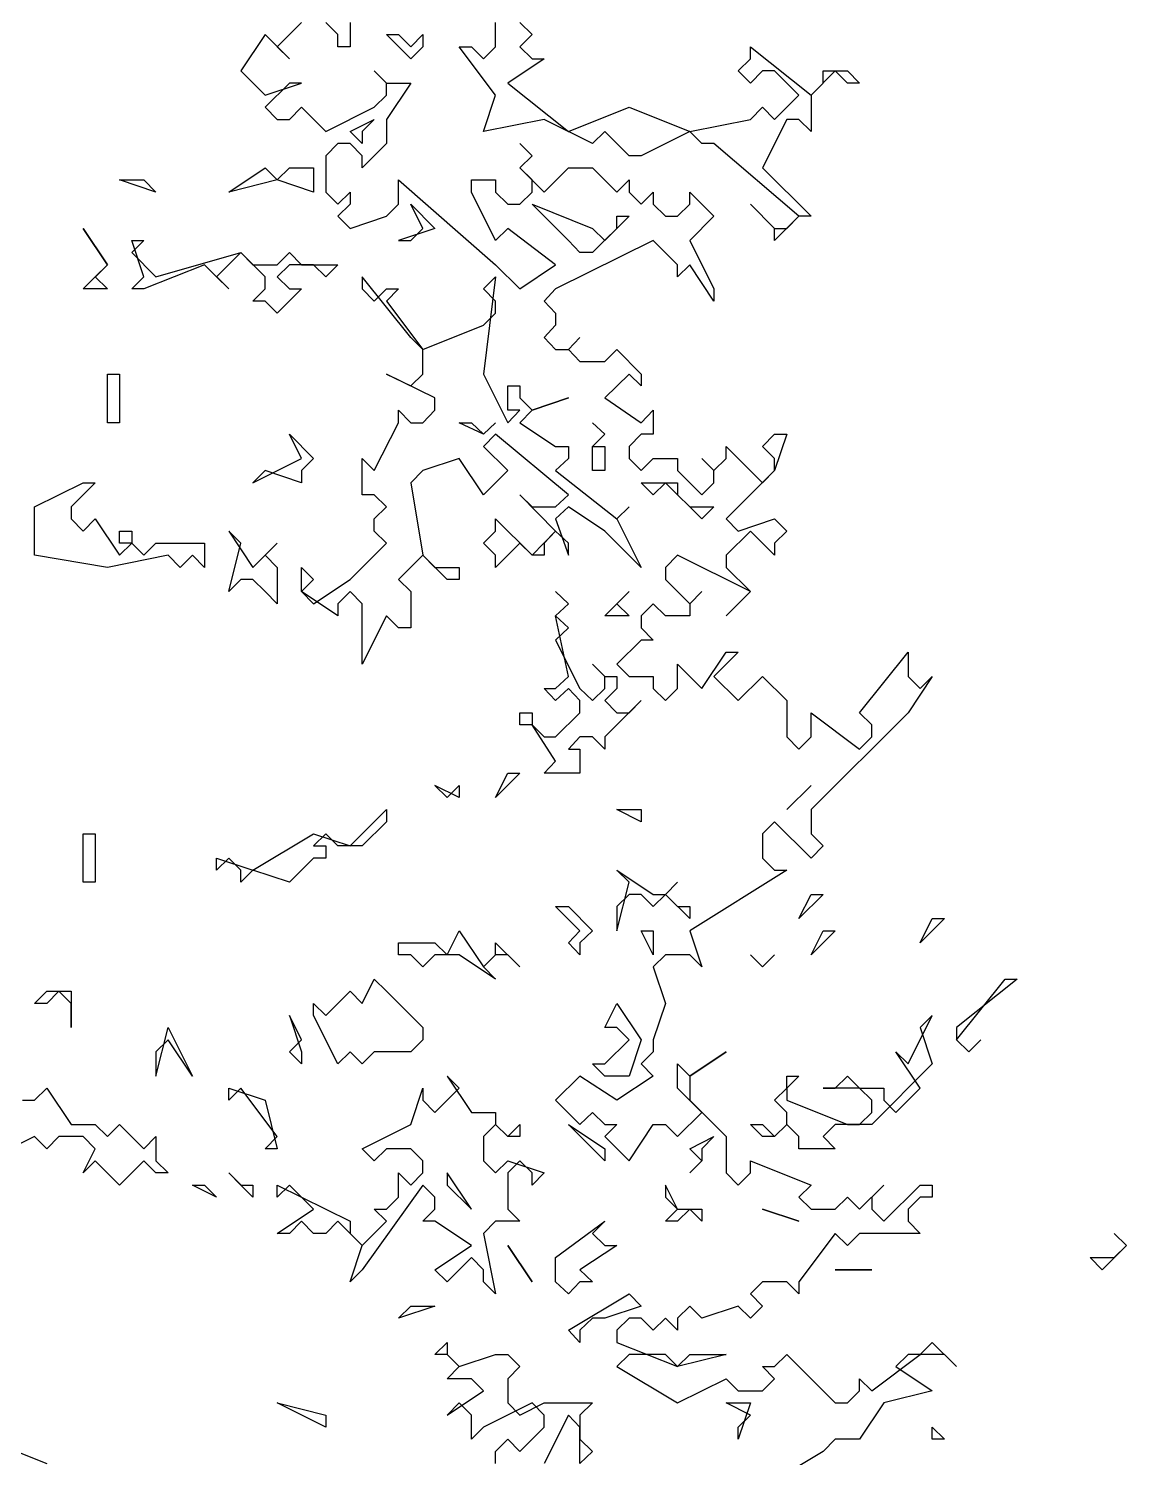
# Model space of a CAD drawing. Header units: millimetres. Extents: x 3633 to 4629, y 3430 to 3787.
# Drawn here: x 4034.09 to 4038.53, y 3479.01 to 3484.79 of the extents above; entities that cross this region are included whole.
import ezdxf

# ---------------------------------------------------------------- set-up
doc = ezdxf.new("R2010")
doc.units = ezdxf.units.MM

# ---------------------------------------------------------------- blocks, each defined once
blk = doc.blocks.new('Pine 3 Elev_133')
at = {"color": 0}
for p, q in [((454.8, 8663.5), (414.8, 8623.6)), ((514.8, 8643.5), (494.8, 8663.5)), ((534.8, 8663.5), (534.8, 8623.6)), ((774.8, 8623.6), (774.8, 8663.5)), ((814.8, 8663.5), (834.8, 8643.5)), ((394.8, 8643.5), (354.8, 8583.7)), ((434.8, 8603.6), (394.8, 8643.5)), ((414.8, 8623.6), (434.8, 8603.6)), ((514.8, 8623.6), (514.8, 8643.5)), ((534.8, 8623.6), (514.8, 8623.6)), ((634.8, 8603.6), (594.8, 8643.5)), ((594.8, 8643.5), (614.8, 8643.5)), ((614.8, 8643.5), (634.8, 8623.6)), ((634.8, 8623.6), (654.8, 8643.5)), ((654.8, 8623.6), (634.8, 8603.6)), ((654.8, 8643.5), (654.8, 8623.6)), ((774.8, 8543.7), (714.8, 8623.6)), ((714.8, 8623.6), (734.8, 8623.6)), ((734.8, 8623.6), (754.8, 8603.6)), ((754.8, 8603.6), (774.8, 8623.6)), ((834.8, 8643.5), (814.8, 8623.6)), ((814.8, 8623.6), (834.8, 8603.6)), ((1194.8, 8603.6), (1194.8, 8623.6)), ((1194.8, 8623.6), (1294.8, 8543.7)), ((854.8, 8603.6), (794.8, 8563.7)), ((834.8, 8603.6), (854.8, 8603.6)), ((1174.8, 8583.7), (1194.8, 8603.6)), ((354.8, 8583.7), (394.8, 8543.7)), ((594.8, 8563.7), (574.8, 8583.7)), ((574.8, 8583.7), (594.8, 8563.7)), ((1194.8, 8563.7), (1174.8, 8583.7)), ((1214.8, 8583.7), (1194.8, 8563.7)), ((1234.8, 8583.7), (1214.8, 8583.7)), ((1274.8, 8543.7), (1234.8, 8583.7)), ((1334.8, 8583.7), (1294.8, 8543.7)), ((1314.8, 8563.7), (1314.8, 8583.7)), ((1314.8, 8583.7), (1354.8, 8583.7)), ((1354.8, 8563.7), (1334.8, 8583.7)), ((1354.8, 8583.7), (1374.8, 8563.7)), ((394.8, 8543.7), (454.8, 8563.7)), ((434.8, 8563.7), (394.8, 8523.8)), ((454.8, 8563.7), (434.8, 8563.7)), ((594.8, 8543.7), (594.8, 8563.7)), ((594.8, 8563.7), (634.8, 8563.7)), ((634.8, 8563.7), (594.8, 8503.8)), ((794.8, 8563.7), (894.8, 8483.8)), ((1294.8, 8543.7), (1314.8, 8563.7)), ((1374.8, 8563.7), (1354.8, 8563.7)), ((574.8, 8523.8), (594.8, 8543.7)), ((754.8, 8483.8), (774.8, 8543.7)), ((1234.8, 8503.8), (1274.8, 8543.7)), ((1294.8, 8543.7), (1294.8, 8483.8)), ((394.8, 8523.8), (414.8, 8503.8)), ((414.8, 8503.8), (434.8, 8503.8)), ((434.8, 8503.8), (454.8, 8523.8)), ((454.8, 8523.8), (494.8, 8483.8)), ((494.8, 8483.8), (574.8, 8523.8)), ((534.8, 8483.8), (574.8, 8503.8)), ((574.8, 8503.8), (554.8, 8483.8)), ((594.8, 8503.8), (594.8, 8463.9)), ((854.8, 8503.8), (754.8, 8483.8)), ((934.8, 8463.9), (854.8, 8503.8)), ((894.8, 8483.8), (994.8, 8523.8)), ((994.8, 8523.8), (1094.8, 8483.8)), ((1094.8, 8483.8), (1194.8, 8503.8)), ((1194.8, 8503.8), (1214.8, 8523.8)), ((1214.8, 8523.8), (1234.8, 8503.8)), ((1254.8, 8503.8), (1214.8, 8424)), ((1274.8, 8503.8), (1254.8, 8503.8)), ((1294.8, 8483.8), (1274.8, 8503.8)), ((554.8, 8463.9), (534.8, 8483.8)), ((554.8, 8483.8), (554.8, 8463.9)), ((954.8, 8483.8), (934.8, 8463.9)), ((994.8, 8443.9), (954.8, 8483.8)), ((1094.8, 8483.8), (1014.8, 8443.9)), ((1114.8, 8463.9), (1094.8, 8483.8)), ((514.8, 8463.9), (494.8, 8443.9)), ((534.8, 8463.9), (514.8, 8463.9)), ((554.8, 8443.9), (534.8, 8463.9)), ((594.8, 8463.9), (554.8, 8424)), ((834.8, 8443.9), (814.8, 8463.9)), ((814.8, 8463.9), (834.8, 8443.9)), ((1134.8, 8463.9), (1114.8, 8463.9)), ((1274.8, 8344.1), (1134.8, 8463.9)), ((494.8, 8443.9), (494.8, 8384)), ((554.8, 8424), (554.8, 8443.9)), ((814.8, 8424), (834.8, 8443.9)), ((834.8, 8443.9), (814.8, 8424)), ((1014.8, 8443.9), (994.8, 8443.9)), ((334.8, 8384), (394.8, 8424)), ((394.8, 8424), (414.8, 8404)), ((414.8, 8404), (434.8, 8424)), ((434.8, 8424), (474.8, 8424)), ((474.8, 8424), (474.8, 8384)), ((834.8, 8404), (814.8, 8424)), ((814.8, 8424), (854.8, 8384)), ((854.8, 8384), (894.8, 8424)), ((894.8, 8424), (934.8, 8424)), ((934.8, 8424), (974.8, 8384)), ((1214.8, 8424), (1294.8, 8344.1)), ((214.8, 8384), (154.8, 8404)), ((154.8, 8404), (194.8, 8404)), ((194.8, 8404), (214.8, 8384)), ((414.8, 8404), (334.8, 8384)), ((474.8, 8384), (414.8, 8404)), ((614.8, 8364.1), (614.8, 8404)), ((614.8, 8404), (774.8, 8264.3)), ((734.8, 8384), (734.8, 8404)), ((734.8, 8404), (774.8, 8404)), ((774.8, 8404), (774.8, 8384)), ((834.8, 8384), (834.8, 8404)), ((974.8, 8384), (994.8, 8404)), ((994.8, 8404), (994.8, 8384)), ((494.8, 8384), (514.8, 8364.1)), ((514.8, 8364.1), (534.8, 8384)), ((534.8, 8364.1), (514.8, 8344.1)), ((534.8, 8384), (534.8, 8364.1)), ((594.8, 8344.1), (614.8, 8364.1)), ((654.8, 8324.1), (634.8, 8364.1)), ((634.8, 8364.1), (674.8, 8324.1)), ((774.8, 8304.2), (734.8, 8384)), ((774.8, 8384), (794.8, 8364.1)), ((794.8, 8364.1), (814.8, 8364.1)), ((814.8, 8364.1), (834.8, 8384)), ((894.8, 8304.2), (834.8, 8364.1)), ((834.8, 8364.1), (934.8, 8324.1)), ((994.8, 8384), (1014.8, 8364.1)), ((1014.8, 8364.1), (1034.8, 8384)), ((1034.8, 8384), (1034.8, 8364.1)), ((1034.8, 8364.1), (1054.8, 8344.1)), ((1074.8, 8344.1), (1094.8, 8364.1)), ((1094.8, 8364.1), (1094.8, 8384)), ((1094.8, 8384), (1134.8, 8344.1)), ((1234.8, 8324.1), (1194.8, 8364.1)), ((1194.8, 8364.1), (1234.8, 8324.1)), ((514.8, 8344.1), (534.8, 8324.1)), ((534.8, 8324.1), (594.8, 8344.1)), ((994.8, 8344.1), (934.8, 8284.2)), ((974.8, 8324.1), (974.8, 8344.1)), ((974.8, 8344.1), (994.8, 8344.1)), ((1054.8, 8344.1), (1074.8, 8344.1)), ((1134.8, 8344.1), (1094.8, 8304.2)), ((1274.8, 8344.1), (1234.8, 8304.2)), ((1254.8, 8324.1), (1274.8, 8344.1)), ((1294.8, 8344.1), (1274.8, 8344.1)), ((134.8, 8264.3), (94.8, 8324.1)), ((94.8, 8324.1), (134.8, 8264.3)), ((674.8, 8324.1), (614.8, 8304.2)), ((634.8, 8304.2), (654.8, 8324.1)), ((794.8, 8324.1), (774.8, 8304.2)), ((873.8, 8264.3), (794.8, 8324.1)), ((934.8, 8324.1), (954.8, 8304.2)), ((954.8, 8304.2), (974.8, 8324.1)), ((1234.8, 8304.2), (1234.8, 8324.1)), ((1234.8, 8324.1), (1254.8, 8324.1)), ((194.8, 8244.3), (174.8, 8304.2)), ((174.8, 8304.2), (194.8, 8304.2)), ((194.8, 8304.2), (174.8, 8284.2)), ((614.8, 8304.2), (634.8, 8304.2)), ((1034.8, 8304.2), (873.8, 8224.3)), ((913.8, 8284.2), (894.8, 8304.2)), ((1074.8, 8264.3), (1034.8, 8304.2)), ((1094.8, 8304.2), (1134.8, 8224.3)), ((174.8, 8284.2), (214.8, 8244.3)), ((214.8, 8244.3), (354.8, 8284.2)), ((354.8, 8284.2), (314.8, 8244.3)), ((354.8, 8284.2), (374.8, 8264.3)), ((394.8, 8244.3), (354.8, 8284.2)), ((414.8, 8264.3), (434.8, 8284.2)), ((434.8, 8284.2), (454.8, 8264.3)), ((934.8, 8284.2), (913.8, 8284.2)), ((94.8, 8224.3), (134.8, 8264.3)), ((134.8, 8264.3), (114.8, 8244.3)), ((114.8, 8244.3), (134.8, 8224.3)), ((174.8, 8224.3), (194.8, 8244.3)), ((294.8, 8264.3), (194.8, 8224.3)), ((334.8, 8224.3), (294.8, 8264.3)), ((314.8, 8244.3), (334.8, 8224.3)), ((374.8, 8264.3), (414.8, 8264.3)), ((394.8, 8224.3), (394.8, 8244.3)), ((434.8, 8264.3), (414.8, 8244.3)), ((414.8, 8244.3), (434.8, 8224.3)), ((474.8, 8264.3), (434.8, 8264.3)), ((454.8, 8264.3), (514.8, 8264.3)), ((494.8, 8244.3), (474.8, 8264.3)), ((514.8, 8264.3), (494.8, 8244.3)), ((634.8, 8144.5), (554.8, 8244.3)), ((554.8, 8244.3), (554.8, 8224.3)), ((754.8, 8224.3), (774.8, 8244.3)), ((774.8, 8244.3), (754.8, 8083.6)), ((774.8, 8264.3), (814.8, 8224.3)), ((814.8, 8224.3), (873.8, 8264.3)), ((1094.8, 8264.3), (1074.8, 8244.3)), ((1074.8, 8244.3), (1074.8, 8264.3)), ((1134.8, 8204.4), (1094.8, 8264.3)), ((134.8, 8224.3), (94.8, 8224.3)), ((194.8, 8224.3), (174.8, 8224.3)), ((374.8, 8204.4), (394.8, 8224.3)), ((454.8, 8224.3), (414.8, 8184.4)), ((434.8, 8224.3), (454.8, 8224.3)), ((554.8, 8224.3), (574.8, 8204.4)), ((574.8, 8204.4), (594.8, 8224.3)), ((594.8, 8224.3), (614.8, 8224.3)), ((614.8, 8224.3), (594.8, 8204.4)), ((774.8, 8204.4), (754.8, 8224.3)), ((873.8, 8224.3), (854.8, 8204.4)), ((1134.8, 8224.3), (1134.8, 8204.4)), ((394.8, 8204.4), (374.8, 8204.4)), ((414.8, 8184.4), (394.8, 8204.4)), ((594.8, 8204.4), (654.8, 8124.5)), ((774.8, 8184.4), (774.8, 8204.4)), ((854.8, 8204.4), (873.8, 8184.4)), ((754.8, 8164.4), (774.8, 8184.4)), ((873.8, 8184.4), (873.8, 8164.4)), ((654.8, 8124.5), (754.8, 8164.4)), ((873.8, 8164.4), (854.8, 8144.5)), ((654.8, 8124.5), (634.8, 8144.5)), ((854.8, 8144.5), (873.8, 8124.5)), ((894.8, 8124.5), (913.8, 8144.5)), ((913.8, 8144.5), (894.8, 8124.5)), ((654.8, 8083.6), (654.8, 8124.5)), ((873.8, 8124.5), (894.8, 8124.5)), ((894.8, 8124.5), (913.8, 8104.6)), ((913.8, 8104.6), (954.8, 8104.6)), ((954.8, 8104.6), (974.8, 8124.5)), ((974.8, 8124.5), (1014.8, 8083.6)), ((134.8, 8083.6), (154.8, 8083.6)), ((134.8, 8003.8), (134.8, 8083.6)), ((154.8, 8083.6), (154.8, 8003.8)), ((674.8, 8044.7), (594.8, 8083.6)), ((594.8, 8083.6), (634.8, 8064.6)), ((634.8, 8064.6), (654.8, 8083.6)), ((754.8, 8083.6), (794.8, 8003.8)), ((994.8, 8083.6), (954.8, 8044.7)), ((1014.8, 8064.6), (994.8, 8083.6)), ((1014.8, 8083.6), (1014.8, 8064.6)), ((794.8, 8024.7), (794.8, 8064.6)), ((794.8, 8064.6), (814.8, 8064.6)), ((814.8, 8064.6), (814.8, 8044.7)), ((674.8, 8024.7), (674.8, 8044.7)), ((814.8, 8044.7), (834.8, 8024.7)), ((834.8, 8024.7), (894.8, 8044.7)), ((894.8, 8044.7), (834.8, 8024.7)), ((954.8, 8044.7), (1014.8, 8003.8)), ((614.8, 8003.8), (614.8, 8024.7)), ((614.8, 8024.7), (634.8, 8003.8)), ((654.8, 8003.8), (674.8, 8024.7)), ((794.8, 8003.8), (814.8, 8024.7)), ((814.8, 8024.7), (794.8, 8024.7)), ((834.8, 8024.7), (814.8, 8003.8)), ((1014.8, 8003.8), (1034.8, 8024.7)), ((1034.8, 8024.7), (1034.8, 7984.8)), ((154.8, 8003.8), (134.8, 8003.8)), ((574.8, 7924.9), (614.8, 8003.8)), ((634.8, 8003.8), (654.8, 8003.8)), ((754.8, 7984.8), (714.8, 8003.8)), ((714.8, 8003.8), (734.8, 8003.8)), ((734.8, 8003.8), (754.8, 7984.8)), ((754.8, 7984.8), (774.8, 8003.8)), ((774.8, 8003.8), (754.8, 7984.8)), ((814.8, 8003.8), (873.8, 7964.8)), ((954.8, 7984.8), (934.8, 8003.8)), ((934.8, 8003.8), (954.8, 7984.8)), ((454.8, 7944.9), (434.8, 7984.8)), ((434.8, 7984.8), (474.8, 7944.9)), ((774.8, 7984.8), (754.8, 7964.8)), ((754.8, 7964.8), (794.8, 7924.9)), ((894.8, 7885), (774.8, 7984.8)), ((873.8, 7964.8), (894.8, 7964.8)), ((894.8, 7964.8), (894.8, 7944.9)), ((934.8, 7964.8), (954.8, 7984.8)), ((954.8, 7984.8), (934.8, 7964.8)), ((934.8, 7964.8), (954.8, 7964.8)), ((934.8, 7924.9), (934.8, 7964.8)), ((954.8, 7964.8), (954.8, 7924.9)), ((1014.8, 7984.8), (994.8, 7964.8)), ((994.8, 7964.8), (994.8, 7944.9)), ((1034.8, 7984.8), (1014.8, 7984.8)), ((1154.8, 7944.9), (1154.8, 7964.8)), ((1154.8, 7964.8), (1214.8, 7904.9)), ((1214.8, 7964.8), (1234.8, 7984.8)), ((1234.8, 7944.9), (1214.8, 7964.8)), ((1234.8, 7984.8), (1254.8, 7984.8)), ((1254.8, 7984.8), (1234.8, 7924.9)), ((374.8, 7904.9), (454.8, 7944.9)), ((474.8, 7944.9), (454.8, 7924.9)), ((554.8, 7885), (554.8, 7944.9)), ((554.8, 7944.9), (574.8, 7924.9)), ((714.8, 7944.9), (654.8, 7924.9)), ((754.8, 7885), (714.8, 7944.9)), ((894.8, 7944.9), (873.8, 7924.9)), ((994.8, 7944.9), (1014.8, 7924.9)), ((1014.8, 7924.9), (1034.8, 7944.9)), ((1034.8, 7944.9), (1074.8, 7944.9)), ((1074.8, 7944.9), (1074.8, 7924.9)), ((1134.8, 7924.9), (1114.8, 7944.9)), ((1114.8, 7944.9), (1134.8, 7924.9)), ((1134.8, 7924.9), (1154.8, 7944.9)), ((1234.8, 7924.9), (1234.8, 7944.9)), ((394.8, 7924.9), (374.8, 7904.9)), ((454.8, 7904.9), (394.8, 7924.9)), ((454.8, 7924.9), (454.8, 7904.9)), ((654.8, 7924.9), (634.8, 7904.9)), ((794.8, 7924.9), (754.8, 7885)), ((873.8, 7924.9), (974.8, 7845.1)), ((954.8, 7924.9), (934.8, 7924.9)), ((1074.8, 7924.9), (1114.8, 7885)), ((1134.8, 7904.9), (1134.8, 7924.9)), ((1234.8, 7924.9), (1154.8, 7845.1)), ((1214.8, 7904.9), (1234.8, 7924.9)), ((14.8, 7865), (94.8, 7904.9)), ((114.8, 7904.9), (74.8, 7865)), ((94.8, 7904.9), (114.8, 7904.9)), ((634.8, 7904.9), (654.8, 7785.2)), ((1034.8, 7885), (1014.8, 7904.9)), ((1014.8, 7904.9), (1074.8, 7904.9)), ((1054.8, 7904.9), (1034.8, 7885)), ((1114.8, 7845.1), (1054.8, 7904.9)), ((1074.8, 7904.9), (1074.8, 7885)), ((1114.8, 7885), (1134.8, 7904.9)), ((574.8, 7885), (554.8, 7885)), ((594.8, 7865), (574.8, 7885)), ((873.8, 7825.1), (814.8, 7885)), ((814.8, 7885), (834.8, 7865)), ((873.8, 7865), (894.8, 7885)), ((1074.8, 7885), (1094.8, 7865)), ((14.8, 7785.2), (14.8, 7865)), ((74.8, 7865), (74.8, 7845.1)), ((74.8, 7845.1), (94.8, 7825.1)), ((94.8, 7825.1), (114.8, 7845.1)), ((114.8, 7845.1), (154.8, 7785.2)), ((574.8, 7845.1), (594.8, 7865)), ((574.8, 7825.1), (574.8, 7845.1)), ((774.8, 7825.1), (774.8, 7845.1)), ((774.8, 7845.1), (834.8, 7785.2)), ((834.8, 7865), (873.8, 7865)), ((894.8, 7865), (873.8, 7845.1)), ((873.8, 7845.1), (894.8, 7785.2)), ((954.8, 7825.1), (894.8, 7865)), ((974.8, 7845.1), (994.8, 7865)), ((994.8, 7865), (974.8, 7845.1)), ((974.8, 7845.1), (1014.8, 7765.2)), ((1094.8, 7865), (1134.8, 7865)), ((1134.8, 7865), (1114.8, 7845.1)), ((1154.8, 7845.1), (1174.8, 7825.1)), ((1174.8, 7825.1), (1234.8, 7845.1)), ((1234.8, 7845.1), (1254.8, 7825.1)), ((154.8, 7805.1), (154.8, 7825.1)), ((154.8, 7825.1), (174.8, 7825.1)), ((174.8, 7825.1), (174.8, 7805.1)), ((354.8, 7805.1), (334.8, 7825.1)), ((334.8, 7825.1), (374.8, 7765.2)), ((594.8, 7805.1), (574.8, 7825.1)), ((754.8, 7805.1), (774.8, 7825.1)), ((834.8, 7785.2), (873.8, 7825.1)), ((873.8, 7825.1), (854.8, 7805.1)), ((894.8, 7805.1), (873.8, 7825.1)), ((1014.8, 7765.2), (954.8, 7825.1)), ((1194.8, 7825.1), (1154.8, 7785.2)), ((1234.8, 7785.2), (1194.8, 7825.1)), ((1254.8, 7825.1), (1234.8, 7805.1)), ((154.8, 7785.2), (174.8, 7805.1)), ((174.8, 7805.1), (154.8, 7805.1)), ((174.8, 7805.1), (194.8, 7785.2)), ((194.8, 7785.2), (214.8, 7805.1)), ((214.8, 7805.1), (294.8, 7805.1)), ((294.8, 7805.1), (294.8, 7765.2)), ((334.8, 7725.3), (354.8, 7805.1)), ((374.8, 7765.2), (414.8, 7805.1)), ((414.8, 7805.1), (394.8, 7785.2)), ((534.8, 7745.2), (594.8, 7805.1)), ((774.8, 7785.2), (754.8, 7805.1)), ((814.8, 7805.1), (774.8, 7765.2)), ((834.8, 7785.2), (814.8, 7805.1)), ((854.8, 7805.1), (854.8, 7785.2)), ((894.8, 7785.2), (894.8, 7805.1)), ((1234.8, 7805.1), (1234.8, 7785.2)), ((134.8, 7765.2), (14.8, 7785.2)), ((234.8, 7785.2), (134.8, 7765.2)), ((254.8, 7765.2), (234.8, 7785.2)), ((274.8, 7785.2), (254.8, 7765.2)), ((294.8, 7765.2), (274.8, 7785.2)), ((394.8, 7785.2), (414.8, 7765.2)), ((654.8, 7785.2), (614.8, 7745.2)), ((654.8, 7785.2), (674.8, 7765.2)), ((694.8, 7745.2), (654.8, 7785.2)), ((774.8, 7765.2), (774.8, 7785.2)), ((854.8, 7785.2), (834.8, 7785.2)), ((1074.8, 7785.2), (1054.8, 7765.2)), ((1194.8, 7725.3), (1074.8, 7785.2)), ((1154.8, 7785.2), (1154.8, 7765.2)), ((414.8, 7765.2), (414.8, 7705.3)), ((454.8, 7725.3), (454.8, 7765.2)), ((454.8, 7765.2), (474.8, 7745.2)), ((674.8, 7765.2), (714.8, 7765.2)), ((714.8, 7765.2), (714.8, 7745.2)), ((1054.8, 7765.2), (1054.8, 7745.2)), ((1154.8, 7765.2), (1194.8, 7725.3)), ((354.8, 7745.2), (334.8, 7725.3)), ((374.8, 7745.2), (354.8, 7745.2)), ((394.8, 7725.3), (374.8, 7745.2)), ((474.8, 7745.2), (454.8, 7725.3)), ((474.8, 7705.3), (534.8, 7745.2)), ((614.8, 7745.2), (634.8, 7725.3)), ((714.8, 7745.2), (694.8, 7745.2)), ((1054.8, 7745.2), (1094.8, 7705.3)), ((414.8, 7705.3), (394.8, 7725.3)), ((514.8, 7685.4), (454.8, 7725.3)), ((454.8, 7725.3), (474.8, 7705.3)), ((534.8, 7725.3), (514.8, 7705.3)), ((514.8, 7705.3), (514.8, 7685.4)), ((554.8, 7705.3), (534.8, 7725.3)), ((554.8, 7605.5), (554.8, 7705.3)), ((634.8, 7725.3), (634.8, 7665.4)), ((894.8, 7705.3), (873.8, 7725.3)), ((873.8, 7725.3), (894.8, 7705.3)), ((873.8, 7685.4), (894.8, 7705.3)), ((894.8, 7705.3), (873.8, 7685.4)), ((954.8, 7685.4), (994.8, 7725.3)), ((994.8, 7725.3), (974.8, 7705.3)), ((974.8, 7705.3), (994.8, 7685.4)), ((1034.8, 7705.3), (1014.8, 7685.4)), ((1054.8, 7685.4), (1034.8, 7705.3)), ((1094.8, 7705.3), (1114.8, 7725.3)), ((1114.8, 7725.3), (1094.8, 7705.3)), ((1094.8, 7705.3), (1094.8, 7685.4)), ((1194.8, 7725.3), (1154.8, 7685.4)), ((1154.8, 7685.4), (1194.8, 7725.3)), ((594.8, 7685.4), (554.8, 7605.5)), ((614.8, 7665.4), (594.8, 7685.4)), ((873.8, 7685.4), (894.8, 7665.4)), ((894.8, 7585.6), (873.8, 7685.4)), ((994.8, 7685.4), (954.8, 7685.4)), ((1014.8, 7685.4), (1014.8, 7665.4)), ((1094.8, 7685.4), (1054.8, 7685.4)), ((634.8, 7665.4), (614.8, 7665.4)), ((894.8, 7665.4), (873.8, 7645.4)), ((1014.8, 7665.4), (1034.8, 7645.4)), ((873.8, 7645.4), (913.8, 7565.6)), ((1014.8, 7645.4), (974.8, 7605.5)), ((1034.8, 7645.4), (1014.8, 7645.4)), ((1114.8, 7565.6), (1154.8, 7625.5)), ((1174.8, 7625.5), (1134.8, 7585.6)), ((1154.8, 7625.5), (1174.8, 7625.5)), ((1374.8, 7525.7), (1454.8, 7625.5)), ((1454.8, 7625.5), (1454.8, 7585.6)), ((873.8, 7565.6), (894.8, 7585.6)), ((954.8, 7585.6), (934.8, 7605.5)), ((934.8, 7605.5), (954.8, 7585.6)), ((954.8, 7565.6), (954.8, 7585.6)), ((954.8, 7585.6), (974.8, 7585.6)), ((974.8, 7605.5), (994.8, 7585.6)), ((974.8, 7585.6), (974.8, 7565.6)), ((994.8, 7585.6), (1034.8, 7585.6)), ((1034.8, 7585.6), (1034.8, 7565.6)), ((1074.8, 7565.6), (1074.8, 7605.5)), ((1074.8, 7605.5), (1114.8, 7565.6)), ((1134.8, 7585.6), (1174.8, 7545.6)), ((1174.8, 7545.6), (1214.8, 7585.6)), ((1214.8, 7585.6), (1254.8, 7545.6)), ((1454.8, 7585.6), (1474.8, 7565.6)), ((1494.8, 7585.6), (1454.8, 7525.7)), ((1474.8, 7565.6), (1494.8, 7585.6)), ((873.8, 7545.6), (854.8, 7565.6)), ((854.8, 7565.6), (873.8, 7565.6)), ((894.8, 7565.6), (873.8, 7545.6)), ((913.8, 7545.6), (894.8, 7565.6)), ((913.8, 7565.6), (934.8, 7545.6)), ((934.8, 7545.6), (954.8, 7565.6)), ((974.8, 7565.6), (954.8, 7545.6)), ((1034.8, 7565.6), (1054.8, 7545.6)), ((1054.8, 7545.6), (1074.8, 7565.6)), ((913.8, 7525.7), (913.8, 7545.6)), ((954.8, 7545.6), (974.8, 7525.7)), ((1014.8, 7545.6), (974.8, 7505.7)), ((994.8, 7525.7), (1014.8, 7545.6)), ((1254.8, 7545.6), (1254.8, 7485.7)), ((814.8, 7505.7), (814.8, 7525.7)), ((814.8, 7525.7), (834.8, 7525.7)), ((834.8, 7525.7), (834.8, 7505.7)), ((873.8, 7485.7), (913.8, 7525.7)), ((974.8, 7525.7), (994.8, 7525.7)), ((1294.8, 7485.7), (1294.8, 7525.7)), ((1294.8, 7525.7), (1374.8, 7465.8)), ((1454.8, 7525.7), (1294.8, 7366)), ((1394.8, 7505.7), (1374.8, 7525.7)), ((834.8, 7505.7), (814.8, 7505.7)), ((873.8, 7445.8), (834.8, 7505.7)), ((834.8, 7505.7), (854.8, 7485.7)), ((974.8, 7505.7), (954.8, 7485.7)), ((1394.8, 7485.7), (1394.8, 7505.7)), ((854.8, 7485.7), (873.8, 7485.7)), ((913.8, 7485.7), (894.8, 7465.8)), ((934.8, 7485.7), (913.8, 7485.7)), ((954.8, 7465.8), (934.8, 7485.7)), ((954.8, 7485.7), (954.8, 7465.8)), ((1254.8, 7485.7), (1274.8, 7465.8)), ((1274.8, 7465.8), (1294.8, 7485.7)), ((1374.8, 7465.8), (1394.8, 7485.7)), ((854.8, 7425.9), (873.8, 7445.8)), ((894.8, 7465.8), (913.8, 7465.8)), ((913.8, 7465.8), (913.8, 7425.9)), ((774.8, 7385.9), (794.8, 7425.9)), ((814.8, 7425.9), (774.8, 7385.9)), ((794.8, 7425.9), (814.8, 7425.9)), ((913.8, 7425.9), (854.8, 7425.9)), ((714.8, 7385.9), (674.8, 7405.9)), ((674.8, 7405.9), (694.8, 7385.9)), ((694.8, 7385.9), (714.8, 7405.9)), ((714.8, 7405.9), (714.8, 7385.9)), ((1294.8, 7405.9), (1254.8, 7366)), ((1254.8, 7366), (1294.8, 7405.9)), ((534.8, 7306.1), (594.8, 7366)), ((594.8, 7366), (594.8, 7346)), ((1014.8, 7346), (974.8, 7366)), ((974.8, 7366), (1014.8, 7366)), ((1014.8, 7366), (1014.8, 7346)), ((1294.8, 7366), (1294.8, 7326)), ((94.8, 7326), (114.8, 7326)), ((94.8, 7246.2), (94.8, 7326)), ((114.8, 7326), (114.8, 7246.2)), ((374.8, 7266.2), (474.8, 7326)), ((494.8, 7326), (474.8, 7306.1)), ((474.8, 7326), (534.8, 7306.1)), ((514.8, 7306.1), (494.8, 7326)), ((594.8, 7346), (554.8, 7306.1)), ((1234.8, 7346), (1214.8, 7326)), ((1214.8, 7326), (1214.8, 7286.1)), ((1294.8, 7286.1), (1234.8, 7346)), ((1294.8, 7326), (1314.8, 7306.1)), ((474.8, 7306.1), (494.8, 7306.1)), ((494.8, 7306.1), (494.8, 7286.1)), ((554.8, 7306.1), (514.8, 7306.1)), ((1314.8, 7306.1), (1294.8, 7286.1)), ((334.8, 7286.1), (314.8, 7266.2)), ((314.8, 7266.2), (314.8, 7286.1)), ((314.8, 7286.1), (374.8, 7266.2)), ((354.8, 7266.2), (334.8, 7286.1)), ((474.8, 7286.1), (434.8, 7246.2)), ((494.8, 7286.1), (474.8, 7286.1)), ((1214.8, 7286.1), (1234.8, 7266.2)), ((374.8, 7266.2), (354.8, 7246.2)), ((354.8, 7246.2), (354.8, 7266.2)), ((434.8, 7246.2), (374.8, 7266.2)), ((994.8, 7246.2), (974.8, 7266.2)), ((974.8, 7266.2), (1034.8, 7226.2)), ((1254.8, 7266.2), (1094.8, 7166.3)), ((1234.8, 7266.2), (1254.8, 7266.2)), ((114.8, 7246.2), (94.8, 7246.2)), ((974.8, 7166.3), (994.8, 7246.2)), ((1054.8, 7226.2), (1074.8, 7246.2)), ((1074.8, 7246.2), (1054.8, 7226.2)), ((994.8, 7226.2), (974.8, 7206.3)), ((1014.8, 7226.2), (994.8, 7226.2)), ((1034.8, 7206.3), (1014.8, 7226.2)), ((1054.8, 7226.2), (1034.8, 7206.3)), ((1034.8, 7226.2), (1054.8, 7226.2)), ((1054.8, 7226.2), (1074.8, 7206.3)), ((1094.8, 7186.3), (1054.8, 7226.2)), ((1274.8, 7186.3), (1294.8, 7226.2)), ((1314.8, 7226.2), (1274.8, 7186.3)), ((1294.8, 7226.2), (1314.8, 7226.2)), ((913.8, 7166.3), (873.8, 7206.3)), ((873.8, 7206.3), (894.8, 7206.3)), ((894.8, 7206.3), (934.8, 7166.3)), ((974.8, 7206.3), (974.8, 7166.3)), ((1074.8, 7206.3), (1094.8, 7206.3)), ((1094.8, 7206.3), (1094.8, 7186.3)), ((1474.8, 7146.4), (1494.8, 7186.3)), ((1514.8, 7186.3), (1474.8, 7146.4)), ((1494.8, 7186.3), (1514.8, 7186.3)), ((694.8, 7126.4), (714.8, 7166.3)), ((714.8, 7166.3), (754.8, 7106.5)), ((894.8, 7146.4), (913.8, 7166.3)), ((934.8, 7166.3), (913.8, 7146.4)), ((1034.8, 7126.4), (1014.8, 7166.3)), ((1014.8, 7166.3), (1034.8, 7166.3)), ((1034.8, 7166.3), (1034.8, 7126.4)), ((1094.8, 7166.3), (1114.8, 7106.5)), ((1294.8, 7126.4), (1314.8, 7166.3)), ((1334.8, 7166.3), (1294.8, 7126.4)), ((1314.8, 7166.3), (1334.8, 7166.3)), ((614.8, 7126.4), (614.8, 7146.4)), ((614.8, 7146.4), (674.8, 7146.4)), ((674.8, 7146.4), (694.8, 7126.4)), ((774.8, 7126.4), (774.8, 7146.4)), ((774.8, 7146.4), (814.8, 7106.5)), ((913.8, 7126.4), (894.8, 7146.4)), ((913.8, 7146.4), (913.8, 7126.4)), ((634.8, 7126.4), (614.8, 7126.4)), ((654.8, 7106.5), (634.8, 7126.4)), ((674.8, 7126.4), (654.8, 7106.5)), ((714.8, 7126.4), (674.8, 7126.4)), ((774.8, 7086.5), (714.8, 7126.4)), ((774.8, 7126.4), (754.8, 7106.5)), ((754.8, 7106.5), (774.8, 7126.4)), ((794.8, 7126.4), (774.8, 7126.4)), ((814.8, 7106.5), (794.8, 7126.4)), ((1054.8, 7126.4), (1034.8, 7106.5)), ((1094.8, 7126.4), (1054.8, 7126.4)), ((1114.8, 7106.5), (1094.8, 7126.4)), ((1214.8, 7106.5), (1194.8, 7126.4)), ((1194.8, 7126.4), (1214.8, 7106.5)), ((1234.8, 7126.4), (1214.8, 7106.5)), ((1214.8, 7106.5), (1234.8, 7126.4)), ((754.8, 7106.5), (774.8, 7086.5)), ((1034.8, 7106.5), (1054.8, 7046.6)), ((14.8, 7046.6), (34.8, 7066.5)), ((54.8, 7066.5), (34.8, 7046.6)), ((34.8, 7066.5), (74.8, 7066.5)), ((74.8, 7046.6), (54.8, 7066.5)), ((74.8, 7066.5), (74.8, 7006.7)), ((494.8, 7026.6), (534.8, 7066.5)), ((534.8, 7066.5), (554.8, 7046.6)), ((554.8, 7046.6), (574.8, 7086.5)), ((574.8, 7086.5), (594.8, 7066.5)), ((594.8, 7066.5), (654.8, 7006.7)), ((1534.8, 6986.7), (1614.8, 7086.5)), ((1634.8, 7086.5), (1534.8, 7006.7)), ((1614.8, 7086.5), (1634.8, 7086.5)), ((34.8, 7046.6), (14.8, 7046.6)), ((74.8, 7006.7), (74.8, 7046.6)), ((474.8, 7026.6), (474.8, 7046.6)), ((474.8, 7046.6), (494.8, 7026.6)), ((954.8, 7006.7), (974.8, 7046.6)), ((974.8, 7046.6), (1014.8, 6986.7)), ((1054.8, 7046.6), (1034.8, 6986.7)), ((454.8, 6986.7), (434.8, 7026.6)), ((434.8, 7026.6), (454.8, 6966.7)), ((514.8, 6946.8), (474.8, 7026.6)), ((1454.8, 6946.8), (1494.8, 7026.6)), ((1494.8, 7026.6), (1474.8, 7006.7)), ((214.8, 6926.8), (234.8, 7006.7)), ((234.8, 7006.7), (274.8, 6926.8)), ((654.8, 7006.7), (654.8, 6986.7)), ((974.8, 7006.7), (954.8, 7006.7)), ((994.8, 6986.7), (974.8, 7006.7)), ((1474.8, 7006.7), (1494.8, 6946.8)), ((1534.8, 7006.7), (1534.8, 6986.7)), ((234.8, 6986.7), (214.8, 6966.7)), ((274.8, 6926.8), (234.8, 6986.7)), ((434.8, 6966.7), (454.8, 6986.7)), ((654.8, 6986.7), (634.8, 6966.7)), ((954.8, 6946.8), (994.8, 6986.7)), ((1014.8, 6986.7), (994.8, 6926.8)), ((1034.8, 6986.7), (1034.8, 6966.7)), ((1534.8, 6986.7), (1554.8, 6966.7)), ((1554.8, 6966.7), (1534.8, 6986.7)), ((1554.8, 6966.7), (1574.8, 6986.7)), ((1574.8, 6986.7), (1554.8, 6966.7)), ((214.8, 6966.7), (214.8, 6926.8)), ((454.8, 6946.8), (434.8, 6966.7)), ((454.8, 6966.7), (454.8, 6946.8)), ((534.8, 6966.7), (514.8, 6946.8)), ((554.8, 6946.8), (534.8, 6966.7)), ((574.8, 6966.7), (554.8, 6946.8)), ((634.8, 6966.7), (574.8, 6966.7)), ((1034.8, 6966.7), (1014.8, 6946.8)), ((1094.8, 6926.8), (1154.8, 6966.7)), ((1154.8, 6966.7), (1094.8, 6926.8)), ((1474.8, 6906.8), (1434.8, 6966.7)), ((1434.8, 6966.7), (1454.8, 6946.8)), ((714.8, 6906.8), (694.8, 6926.8)), ((694.8, 6926.8), (734.8, 6866.9)), ((913.8, 6926.8), (873.8, 6886.9)), ((974.8, 6886.9), (913.8, 6926.8)), ((954.8, 6926.8), (934.8, 6946.8)), ((934.8, 6946.8), (954.8, 6946.8)), ((994.8, 6926.8), (954.8, 6926.8)), ((1034.8, 6926.8), (974.8, 6886.9)), ((1014.8, 6946.8), (1034.8, 6926.8)), ((1074.8, 6906.8), (1074.8, 6946.8)), ((1074.8, 6946.8), (1094.8, 6926.8)), ((1094.8, 6926.8), (1094.8, 6886.9)), ((1254.8, 6906.8), (1254.8, 6926.8)), ((1254.8, 6926.8), (1274.8, 6926.8)), ((1274.8, 6926.8), (1254.8, 6906.8)), ((1334.8, 6906.8), (1354.8, 6926.8)), ((1354.8, 6926.8), (1374.8, 6906.8)), ((1494.8, 6946.8), (1394.8, 6847)), ((14.8, 6886.9), (34.8, 6906.8)), ((34.8, 6906.8), (74.8, 6847)), ((354.8, 6906.8), (334.8, 6886.9)), ((334.8, 6886.9), (334.8, 6906.8)), ((334.8, 6906.8), (394.8, 6886.9)), ((414.8, 6827), (354.8, 6906.8)), ((634.8, 6847), (654.8, 6906.8)), ((654.8, 6906.8), (654.8, 6886.9)), ((674.8, 6866.9), (714.8, 6906.8)), ((1114.8, 6866.9), (1074.8, 6906.8)), ((1234.8, 6886.9), (1254.8, 6906.8)), ((1254.8, 6906.8), (1254.8, 6886.9)), ((1374.8, 6906.8), (1314.8, 6906.8)), ((1314.8, 6906.8), (1334.8, 6906.8)), ((1394.8, 6886.9), (1374.8, 6906.8)), ((1374.8, 6906.8), (1414.8, 6906.8)), ((1414.8, 6906.8), (1414.8, 6886.9)), ((1434.8, 6866.9), (1474.8, 6906.8)), ((-5.2, 6886.9), (14.8, 6886.9)), ((394.8, 6886.9), (414.8, 6807)), ((654.8, 6886.9), (674.8, 6866.9)), ((873.8, 6886.9), (913.8, 6847)), ((1094.8, 6886.9), (1154.8, 6827)), ((1254.8, 6866.9), (1234.8, 6886.9)), ((1254.8, 6886.9), (1354.8, 6847)), ((1394.8, 6866.9), (1394.8, 6886.9)), ((1414.8, 6886.9), (1434.8, 6866.9)), ((734.8, 6866.9), (774.8, 6866.9)), ((774.8, 6866.9), (774.8, 6847)), ((913.8, 6847), (934.8, 6866.9)), ((934.8, 6866.9), (954.8, 6847)), ((1074.8, 6827), (1114.8, 6866.9)), ((1254.8, 6847), (1254.8, 6866.9)), ((1374.8, 6847), (1394.8, 6866.9)), ((74.8, 6847), (114.8, 6847)), ((114.8, 6847), (134.8, 6827)), ((134.8, 6827), (154.8, 6847)), ((154.8, 6847), (194.8, 6807)), ((554.8, 6807), (634.8, 6847)), ((774.8, 6847), (754.8, 6827)), ((774.8, 6847), (794.8, 6827)), ((794.8, 6827), (774.8, 6847)), ((794.8, 6827), (814.8, 6847)), ((814.8, 6847), (814.8, 6827)), ((954.8, 6787.1), (894.8, 6847)), ((894.8, 6847), (954.8, 6807)), ((954.8, 6847), (974.8, 6847)), ((974.8, 6847), (954.8, 6827)), ((994.8, 6787.1), (1034.8, 6847)), ((1034.8, 6847), (1054.8, 6847)), ((1054.8, 6847), (1074.8, 6827)), ((1214.8, 6827), (1194.8, 6847)), ((1194.8, 6847), (1214.8, 6847)), ((1214.8, 6847), (1234.8, 6827)), ((1254.8, 6847), (1234.8, 6827)), ((1234.8, 6827), (1254.8, 6847)), ((1274.8, 6827), (1254.8, 6847)), ((1334.8, 6847), (1314.8, 6827)), ((1394.8, 6847), (1334.8, 6847)), ((1354.8, 6847), (1374.8, 6847)), ((14.8, 6827), (-65.2, 6787.1)), ((34.8, 6807), (14.8, 6827)), ((54.8, 6827), (34.8, 6807)), ((94.8, 6827), (54.8, 6827)), ((114.8, 6807), (94.8, 6827)), ((194.8, 6807), (214.8, 6827)), ((214.8, 6827), (214.8, 6787.1)), ((394.8, 6807), (414.8, 6827)), ((754.8, 6827), (754.8, 6787.1)), ((814.8, 6827), (794.8, 6827)), ((954.8, 6827), (994.8, 6787.1)), ((1094.8, 6807), (1134.8, 6827)), ((1134.8, 6827), (1114.8, 6807)), ((1154.8, 6827), (1154.8, 6767.1)), ((1234.8, 6827), (1214.8, 6827)), ((1274.8, 6807), (1274.8, 6827)), ((1314.8, 6827), (1334.8, 6807)), ((94.8, 6767.1), (114.8, 6807)), ((114.8, 6787.1), (94.8, 6767.1)), ((154.8, 6747.1), (114.8, 6787.1)), ((194.8, 6787.1), (154.8, 6747.1)), ((214.8, 6767.1), (194.8, 6787.1)), ((214.8, 6787.1), (234.8, 6767.1)), ((414.8, 6807), (394.8, 6807)), ((574.8, 6787.1), (554.8, 6807)), ((594.8, 6807), (574.8, 6787.1)), ((634.8, 6807), (594.8, 6807)), ((654.8, 6787.1), (634.8, 6807)), ((654.8, 6767.1), (654.8, 6787.1)), ((754.8, 6787.1), (774.8, 6767.1)), ((774.8, 6767.1), (794.8, 6787.1)), ((794.8, 6787.1), (854.8, 6767.1)), ((814.8, 6787.1), (794.8, 6767.1)), ((834.8, 6767.1), (814.8, 6787.1)), ((954.8, 6807), (954.8, 6787.1)), ((1114.8, 6787.1), (1094.8, 6807)), ((1114.8, 6787.1), (1094.8, 6767.1)), ((1094.8, 6767.1), (1114.8, 6787.1)), ((1114.8, 6807), (1114.8, 6787.1)), ((1194.8, 6767.1), (1194.8, 6787.1)), ((1194.8, 6787.1), (1294.8, 6747.1)), ((1334.8, 6807), (1274.8, 6807)), ((234.8, 6767.1), (214.8, 6767.1)), ((374.8, 6727.2), (334.8, 6767.1)), ((334.8, 6767.1), (354.8, 6747.1)), ((614.8, 6727.2), (614.8, 6767.1)), ((614.8, 6767.1), (634.8, 6747.1)), ((634.8, 6747.1), (654.8, 6767.1)), ((734.8, 6707.2), (694.8, 6767.1)), ((694.8, 6767.1), (694.8, 6747.1)), ((794.8, 6767.1), (794.8, 6707.2)), ((854.8, 6767.1), (834.8, 6747.1)), ((834.8, 6747.1), (834.8, 6767.1)), ((1154.8, 6767.1), (1174.8, 6747.1)), ((1174.8, 6747.1), (1194.8, 6767.1)), ((314.8, 6727.2), (274.8, 6747.1)), ((274.8, 6747.1), (294.8, 6747.1)), ((294.8, 6747.1), (314.8, 6727.2)), ((354.8, 6747.1), (374.8, 6747.1)), ((374.8, 6747.1), (374.8, 6727.2)), ((434.8, 6747.1), (414.8, 6727.2)), ((414.8, 6727.2), (414.8, 6747.1)), ((414.8, 6747.1), (534.8, 6687.3)), ((474.8, 6707.2), (434.8, 6747.1)), ((654.8, 6747.1), (554.8, 6607.4)), ((674.8, 6727.2), (654.8, 6747.1)), ((694.8, 6747.1), (734.8, 6707.2)), ((1074.8, 6707.2), (1054.8, 6747.1)), ((1054.8, 6747.1), (1054.8, 6727.2)), ((1294.8, 6747.1), (1274.8, 6727.2)), ((1374.8, 6707.2), (1414.8, 6747.1)), ((1414.8, 6747.1), (1394.8, 6727.2)), ((1414.8, 6687.3), (1474.8, 6747.1)), ((1474.8, 6747.1), (1494.8, 6747.1)), ((1494.8, 6747.1), (1494.8, 6727.2)), ((594.8, 6707.2), (614.8, 6727.2)), ((674.8, 6707.2), (674.8, 6727.2)), ((1054.8, 6727.2), (1074.8, 6707.2)), ((1274.8, 6727.2), (1294.8, 6707.2)), ((1334.8, 6707.2), (1354.8, 6727.2)), ((1354.8, 6727.2), (1374.8, 6707.2)), ((1394.8, 6727.2), (1394.8, 6707.2)), ((1474.8, 6727.2), (1454.8, 6707.2)), ((1494.8, 6727.2), (1474.8, 6727.2)), ((414.8, 6667.3), (474.8, 6707.2)), ((594.8, 6687.3), (574.8, 6707.2)), ((574.8, 6707.2), (594.8, 6707.2)), ((654.8, 6687.3), (674.8, 6707.2)), ((794.8, 6707.2), (814.8, 6687.3)), ((1054.8, 6687.3), (1074.8, 6707.2)), ((1074.8, 6707.2), (1114.8, 6707.2)), ((1094.8, 6707.2), (1074.8, 6687.3)), ((1114.8, 6687.3), (1094.8, 6707.2)), ((1114.8, 6707.2), (1114.8, 6687.3)), ((1214.8, 6707.2), (1274.8, 6687.3)), ((1274.8, 6687.3), (1214.8, 6707.2)), ((1294.8, 6707.2), (1334.8, 6707.2)), ((1394.8, 6707.2), (1414.8, 6687.3)), ((1454.8, 6707.2), (1454.8, 6687.3)), ((434.8, 6667.3), (414.8, 6667.3)), ((454.8, 6687.3), (434.8, 6667.3)), ((474.8, 6667.3), (454.8, 6687.3)), ((494.8, 6667.3), (474.8, 6667.3)), ((514.8, 6687.3), (494.8, 6667.3)), ((554.8, 6647.3), (514.8, 6687.3)), ((534.8, 6687.3), (534.8, 6667.3)), ((534.8, 6667.3), (554.8, 6647.3)), ((554.8, 6647.3), (594.8, 6687.3)), ((674.8, 6687.3), (654.8, 6687.3)), ((734.8, 6647.3), (674.8, 6687.3)), ((774.8, 6687.3), (754.8, 6667.3)), ((754.8, 6667.3), (774.8, 6567.5)), ((814.8, 6687.3), (774.8, 6687.3)), ((873.8, 6627.4), (954.8, 6687.3)), ((954.8, 6687.3), (934.8, 6667.3)), ((934.8, 6667.3), (954.8, 6647.3)), ((1074.8, 6687.3), (1054.8, 6687.3)), ((1334.8, 6667.3), (1274.8, 6587.5)), ((1354.8, 6647.3), (1334.8, 6667.3)), ((1374.8, 6667.3), (1354.8, 6647.3)), ((1474.8, 6667.3), (1374.8, 6667.3)), ((1454.8, 6687.3), (1474.8, 6667.3)), ((1814.8, 6647.3), (1794.8, 6667.3)), ((1794.8, 6667.3), (1814.8, 6647.3)), ((534.8, 6587.5), (554.8, 6647.3)), ((674.8, 6607.4), (734.8, 6647.3)), ((834.8, 6587.5), (794.8, 6647.3)), ((794.8, 6647.3), (834.8, 6587.5)), ((974.8, 6647.3), (913.8, 6607.4)), ((954.8, 6647.3), (974.8, 6647.3)), ((1814.8, 6647.3), (1774.8, 6607.4)), ((1794.8, 6627.4), (1814.8, 6647.3)), ((734.8, 6627.4), (694.8, 6587.5)), ((754.8, 6607.4), (734.8, 6627.4)), ((873.8, 6587.5), (873.8, 6627.4)), ((1774.8, 6607.4), (1754.8, 6627.4)), ((1754.8, 6627.4), (1794.8, 6627.4)), ((554.8, 6607.4), (534.8, 6587.5)), ((694.8, 6587.5), (674.8, 6607.4)), ((754.8, 6587.5), (754.8, 6607.4)), ((913.8, 6607.4), (934.8, 6587.5)), ((1334.8, 6607.4), (1394.8, 6607.4)), ((1394.8, 6607.4), (1334.8, 6607.4)), ((774.8, 6567.5), (754.8, 6587.5)), ((894.8, 6567.5), (873.8, 6587.5)), ((913.8, 6587.5), (894.8, 6567.5)), ((934.8, 6587.5), (913.8, 6587.5)), ((1214.8, 6587.5), (1194.8, 6567.5)), ((1254.8, 6587.5), (1214.8, 6587.5)), ((1274.8, 6567.5), (1254.8, 6587.5)), ((1274.8, 6587.5), (1274.8, 6567.5)), ((894.8, 6507.6), (994.8, 6567.5)), ((994.8, 6567.5), (1014.8, 6547.5)), ((1194.8, 6567.5), (1214.8, 6547.5)), ((614.8, 6527.6), (634.8, 6547.5)), ((674.8, 6547.5), (614.8, 6527.6)), ((634.8, 6547.5), (674.8, 6547.5)), ((934.8, 6527.6), (913.8, 6507.6)), ((954.8, 6527.6), (934.8, 6527.6)), ((1014.8, 6547.5), (954.8, 6527.6)), ((994.8, 6527.6), (974.8, 6507.6)), ((1014.8, 6527.6), (994.8, 6527.6)), ((1034.8, 6507.6), (1014.8, 6527.6)), ((1054.8, 6527.6), (1034.8, 6507.6)), ((1074.8, 6507.6), (1054.8, 6527.6)), ((1094.8, 6547.5), (1074.8, 6527.6)), ((1074.8, 6527.6), (1074.8, 6507.6)), ((1114.8, 6527.6), (1094.8, 6547.5)), ((1174.8, 6547.5), (1114.8, 6527.6)), ((1194.8, 6527.6), (1174.8, 6547.5)), ((1214.8, 6547.5), (1194.8, 6527.6)), ((913.8, 6487.6), (894.8, 6507.6)), ((913.8, 6507.6), (913.8, 6487.6)), ((974.8, 6507.6), (974.8, 6487.6)), ((674.8, 6467.7), (694.8, 6487.6)), ((694.8, 6487.6), (694.8, 6467.7)), ((974.8, 6487.6), (1074.8, 6447.7)), ((1474.8, 6467.7), (1494.8, 6487.6)), ((1494.8, 6487.6), (1534.8, 6447.7)), ((694.8, 6467.7), (674.8, 6467.7)), ((714.8, 6447.7), (694.8, 6467.7)), ((694.8, 6467.7), (714.8, 6447.7)), ((714.8, 6447.7), (774.8, 6467.7)), ((774.8, 6467.7), (794.8, 6467.7)), ((794.8, 6467.7), (814.8, 6447.7)), ((994.8, 6467.7), (974.8, 6447.7)), ((1054.8, 6467.7), (994.8, 6467.7)), ((1074.8, 6447.7), (1054.8, 6467.7)), ((1074.8, 6447.7), (1094.8, 6467.7)), ((1154.8, 6467.7), (1074.8, 6447.7)), ((1094.8, 6467.7), (1154.8, 6467.7)), ((1234.8, 6447.7), (1254.8, 6467.7)), ((1254.8, 6467.7), (1334.8, 6387.8)), ((1394.8, 6407.8), (1474.8, 6467.7)), ((1454.8, 6467.7), (1434.8, 6447.7)), ((1514.8, 6467.7), (1454.8, 6467.7)), ((1534.8, 6447.7), (1514.8, 6467.7)), ((694.8, 6427.8), (714.8, 6447.7)), ((814.8, 6447.7), (794.8, 6427.8)), ((974.8, 6447.7), (1074.8, 6387.8)), ((1234.8, 6427.8), (1214.8, 6447.7)), ((1214.8, 6447.7), (1234.8, 6447.7)), ((1434.8, 6447.7), (1494.8, 6407.8)), ((734.8, 6427.8), (694.8, 6427.8)), ((694.8, 6367.9), (754.8, 6407.8)), ((754.8, 6407.8), (734.8, 6427.8)), ((794.8, 6427.8), (794.8, 6387.8)), ((1074.8, 6387.8), (1154.8, 6427.8)), ((1154.8, 6427.8), (1174.8, 6407.8)), ((1174.8, 6407.8), (1214.8, 6407.8)), ((1214.8, 6407.8), (1234.8, 6427.8)), ((1354.8, 6387.8), (1374.8, 6407.8)), ((1374.8, 6407.8), (1374.8, 6427.8)), ((1374.8, 6427.8), (1394.8, 6407.8)), ((1494.8, 6407.8), (1414.8, 6387.8)), ((494.8, 6347.9), (414.8, 6387.8)), ((414.8, 6387.8), (494.8, 6367.9)), ((714.8, 6387.8), (694.8, 6367.9)), ((734.8, 6367.9), (714.8, 6387.8)), ((834.8, 6387.8), (754.8, 6347.9)), ((794.8, 6387.8), (814.8, 6367.9)), ((814.8, 6367.9), (854.8, 6387.8)), ((854.8, 6367.9), (834.8, 6387.8)), ((854.8, 6387.8), (934.8, 6387.8)), ((934.8, 6387.8), (913.8, 6367.9)), ((1194.8, 6367.9), (1154.8, 6387.8)), ((1154.8, 6387.8), (1194.8, 6387.8)), ((1194.8, 6387.8), (1174.8, 6327.9)), ((1334.8, 6387.8), (1354.8, 6387.8)), ((1414.8, 6387.8), (1374.8, 6327.9)), ((494.8, 6367.9), (494.8, 6347.9)), ((734.8, 6327.9), (734.8, 6367.9)), ((894.8, 6367.9), (854.8, 6288)), ((854.8, 6347.9), (854.8, 6367.9)), ((913.8, 6347.9), (894.8, 6367.9)), ((913.8, 6367.9), (913.8, 6327.9)), ((1174.8, 6347.9), (1194.8, 6367.9)), ((754.8, 6347.9), (734.8, 6327.9)), ((814.8, 6308), (854.8, 6347.9)), ((913.8, 6288), (913.8, 6347.9)), ((1174.8, 6327.9), (1174.8, 6347.9)), ((1494.8, 6327.9), (1494.8, 6347.9)), ((1494.8, 6347.9), (1514.8, 6327.9)), ((-65.2, 6327.9), (34.8, 6288)), ((774.8, 6308), (794.8, 6327.9)), ((794.8, 6327.9), (814.8, 6308)), ((913.8, 6327.9), (934.8, 6308)), ((1334.8, 6327.9), (1314.8, 6308)), ((1374.8, 6327.9), (1334.8, 6327.9)), ((1514.8, 6327.9), (1494.8, 6327.9)), ((774.8, 6288), (774.8, 6308)), ((934.8, 6308), (913.8, 6288)), ((1314.8, 6308), (1214.8, 6248.1))]:
    blk.add_line(p, q, dxfattribs=at)

msp = doc.modelspace()

# ---------------------------------------------------------------- block references
at = {"color": 0, "xscale": 0.002454764377558604, "yscale": 0.002454764377558604, "zscale": 0.002454764377558604}
msp.add_blockref('Pine 3 Elev_133', (4034.0755, 3463.5478), dxfattribs=at)

doc.saveas('drawing.dxf')
